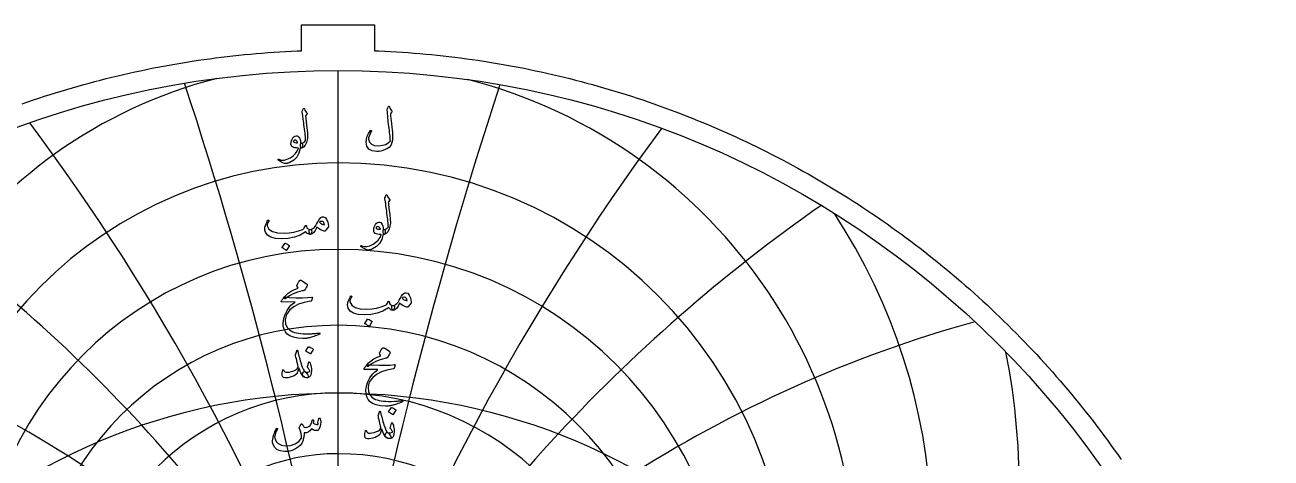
# Model space of a CAD drawing. Header units: millimetres. Extents: x -68 to 68, y -68 to 70.
# Drawn here: x -22.5 to 67, y 39.2 to 70.3 of the extents above; entities that cross this region are included whole.
import ezdxf

# ---------------------------------------------------------------- set-up
doc = ezdxf.new("R2010")
doc.units = ezdxf.units.MM
for name, color, linetype in [('CUT_OUTER', 1, 'Continuous'), ('ENGRAVE', 7, 'Continuous'), ('ENGRAVE_FINE', 8, 'Continuous'), ('TEXT', 5, 'Continuous')]:
    doc.layers.add(name, color=color, linetype=linetype)

msp = doc.modelspace()

# ---------------------------------------------------------------- linework, layer by layer
at = {"layer": 'CUT_OUTER'}
msp.add_lwpolyline([(-22.6725, 64.6126), (-22.2756, 64.7505), (-21.8779, 64.8859), (-21.4794, 65.0189), (-21.08, 65.1495), (-20.6799, 65.2776), (-20.2789, 65.4033), (-19.8772, 65.5265), (-19.4748, 65.6472), (-19.0716, 65.7655), (-18.6677, 65.8813), (-18.2632, 65.9946), (-17.8579, 66.1054), (-17.4519, 66.2137), (-17.0453, 66.3196), (-16.6381, 66.4229), (-16.2302, 66.5237), (-15.8217, 66.6221), (-15.4126, 66.7179), (-15.003, 66.8112), (-14.5927, 66.902), (-14.182, 66.9903), (-13.7706, 67.076), (-13.3588, 67.1593), (-12.9465, 67.24), (-12.5337, 67.3181), (-12.1204, 67.3938), (-11.7066, 67.4669), (-11.2924, 67.5374), (-10.8778, 67.6055), (-10.4628, 67.6709), (-10.0474, 67.7339), (-9.6316, 67.7942), (-9.2154, 67.8521), (-8.7989, 67.9073), (-8.3821, 67.96), (-7.9649, 68.0102), (-7.5475, 68.0578), (-7.1297, 68.1028), (-6.7117, 68.1453), (-6.2935, 68.1852), (-5.875, 68.2225), (-5.4563, 68.2573), (-5.0373, 68.2895), (-4.6182, 68.3191), (-4.1989, 68.3461), (-3.7795, 68.3706), (-3.3599, 68.3925), (-2.9402, 68.4118), (-2.625, 68.4244), (-2.625, 70.275), (2.625, 70.275), (2.625, 68.4244), (2.9402, 68.4118), (3.3599, 68.3925), (3.7795, 68.3706), (4.1989, 68.3461), (4.6182, 68.3191), (5.0373, 68.2895), (5.4563, 68.2573), (5.875, 68.2225), (6.2935, 68.1852), (6.7117, 68.1453), (7.1297, 68.1028), (7.5475, 68.0578), (7.9649, 68.0102), (8.3821, 67.96), (8.7989, 67.9073), (9.2154, 67.8521), (9.6316, 67.7942), (10.0474, 67.7339), (10.4628, 67.6709), (10.8778, 67.6055), (11.2924, 67.5374), (11.7066, 67.4669), (12.1204, 67.3938), (12.5337, 67.3181), (12.9465, 67.24), (13.3588, 67.1593), (13.7706, 67.076), (14.182, 66.9903), (14.5927, 66.902), (15.003, 66.8112), (15.4126, 66.7179), (15.8217, 66.6221), (16.2302, 66.5237), (16.6381, 66.4229), (17.0453, 66.3196), (17.4519, 66.2137), (17.8579, 66.1054), (18.2632, 65.9946), (18.6677, 65.8813), (19.0716, 65.7655), (19.4748, 65.6472), (19.8772, 65.5265), (20.2789, 65.4033), (20.6799, 65.2776), (21.08, 65.1495), (21.4794, 65.0189), (21.8779, 64.8859), (22.2756, 64.7505), (22.6725, 64.6126), (23.0685, 64.4722), (23.4637, 64.3295), (23.858, 64.1843), (24.2513, 64.0367), (24.6438, 63.8867), (25.0354, 63.7343), (25.4259, 63.5795), (25.8156, 63.4222), (26.2042, 63.2627), (26.5919, 63.1007), (26.9786, 62.9363), (27.3643, 62.7696), (27.7489, 62.6005), (28.1325, 62.4291), (28.515, 62.2553), (28.8965, 62.0791), (29.2768, 61.9007), (29.6561, 61.7199), (30.0342, 61.5367), (30.4113, 61.3513), (30.7871, 61.1635), (31.1618, 60.9735), (31.5354, 60.7811), (31.9077, 60.5865), (32.2789, 60.3896), (32.6488, 60.1904), (33.0175, 59.9889), (33.385, 59.7852), (33.7512, 59.5792), (34.1161, 59.371), (34.4798, 59.1605), (34.8421, 58.9479), (35.2032, 58.733), (35.5629, 58.5159), (35.9213, 58.2965), (36.2783, 58.075), (36.634, 57.8513), (36.9882, 57.6255), (37.3411, 57.3974), (37.6926, 57.1672), (38.0427, 56.9349), (38.3913, 56.7004), (38.7385, 56.4638), (39.0842, 56.225), (39.4285, 55.9841), (39.7712, 55.7411), (40.1125, 55.4961), (40.4523, 55.2489), (40.7905, 54.9996), (41.1272, 54.7483), (41.4624, 54.4949), (41.796, 54.2395), (42.128, 53.982), (42.4584, 53.7225), (42.7873, 53.461), (43.1145, 53.1974), (43.4401, 52.9319), (43.764, 52.6644), (44.0864, 52.3948), (44.407, 52.1233), (44.726, 51.8499), (45.0433, 51.5745), (45.3589, 51.2971), (45.6728, 51.0178), (45.985, 50.7366), (46.2954, 50.4535), (46.6042, 50.1685), (46.9111, 49.8816), (47.2163, 49.5928), (47.5197, 49.3022), (47.8213, 49.0097), (48.1211, 48.7153), (48.4191, 48.4191), (48.7153, 48.1211), (49.0097, 47.8213), (49.3022, 47.5197), (49.5928, 47.2163), (49.8816, 46.9111), (50.1685, 46.6042), (50.4535, 46.2954), (50.7366, 45.985), (51.0178, 45.6728), (51.2971, 45.3589), (51.5745, 45.0433), (51.8499, 44.726), (52.1233, 44.407), (52.3948, 44.0864), (52.6644, 43.764), (52.9319, 43.4401), (53.1974, 43.1145), (53.461, 42.7873), (53.7225, 42.4584), (53.982, 42.128), (54.2395, 41.796), (54.4949, 41.4624), (54.7483, 41.1272), (54.9996, 40.7905), (55.2489, 40.4523), (55.4961, 40.1125), (55.7411, 39.7712), (55.9841, 39.4285), (56.225, 39.0842)], dxfattribs=at)
at = {"layer": 'ENGRAVE'}
msp.add_lwpolyline([(0, -67), (0, 67)], dxfattribs=at)
msp.add_lwpolyline([(0, -67), (0, 67)], dxfattribs=at)
for radius in [67, 43.8575]:
    msp.add_circle((0, 0), radius, dxfattribs=at)
for centre, radius, start, end in [((0, 32.6181), 34.9165, 104.436571, 270), ((0, 30.2941), 37.2405, 270, 75.494493), ((0, 30.1823), 30.1823, 90, 270), ((0, 27.8775), 32.4871, 270, 90), ((0, 35.6769), 40.2865, 146.343028, 270), ((0, 33.3206), 42.6428, 270, 33.30323), ((0, 28.229), 25.9305, 90, 270), ((0, 25.9305), 28.229, 270, 90), ((0, 39.5644), 46.5108, 168.076059, 270), ((0, 26.6591), 22.0495, 90, 270), ((0, 24.3543), 24.3543, 270, 90), ((0, 37.1618), 48.9134, 270, 11.350415), ((0, 25.4019), 18.4556, 90, 270), ((0, 23.078), 20.7795, 270, 90), ((0, 44.5917), 53.9139, 184.845211, 270), ((0, 24.4058), 15.0836, 90, 270), ((0, 22.0495), 17.4399, 270, 90)]:
    msp.add_arc(centre, radius, start, end, dxfattribs=at)
at = {"layer": 'ENGRAVE_FINE'}
for centre, radius, start, end in [((-307.4449, -31.8643), 312.1878, 10, 18.285878), ((-307.4449, -31.8643), 312.1878, 10, 18.285878), ((334.6968, -39.4895), 339.86, 161.919865, 170), ((334.6968, -39.4895), 339.86, 161.919865, 170), ((-148.9431, -31.8643), 158.5019, 20, 36.869498), ((-148.9431, -31.8643), 158.5019, 20, 36.869498), ((162.1453, -39.4895), 172.5515, 143.623611, 160), ((162.1453, -39.4895), 172.5515, 143.623611, 160), ((-93.8959, -31.8643), 108.4217, 30, 56.069558), ((-93.8959, -31.8643), 108.4217, 30, 56.069558), ((102.2188, -39.4895), 118.0321, 124.896804, 150), ((102.2188, -39.4895), 118.0321, 124.896804, 150), ((-64.606, -31.8643), 84.3371, 40, 76.236453), ((-64.606, -31.8643), 84.3371, 40, 76.236453), ((70.3326, -39.4895), 91.8127, 105.542439, 140), ((70.3326, -39.4895), 91.8127, 105.542439, 140)]:
    msp.add_arc(centre, radius, start, end, dxfattribs=at)
at = {"layer": 'TEXT'}
for points in [[(3.6147, 64.4072), (3.6217, 64.4194), (3.6307, 64.4281), (3.6416, 64.4334), (3.6546, 64.4351), (3.6676, 64.4329), (3.6786, 64.4261), (3.6876, 64.4149), (3.6945, 64.3992), (3.7317, 64.3076), (3.7714, 64.2285), (3.8135, 64.1619), (3.8582, 64.1078), (3.8714, 64.0883), (3.8752, 64.0658), (3.8694, 64.0404), (3.8542, 64.012), (3.8445, 63.9982), (3.8353, 63.985), (3.8265, 63.9723), (3.8183, 63.9601), (3.8106, 63.9486), (3.8033, 63.9381), (3.7966, 63.9286), (3.7903, 63.9201), (3.7799, 63.9047), (3.7724, 63.8862), (3.7679, 63.8648), (3.7664, 63.8403), (3.7711, 63.7713), (3.7774, 63.6961), (3.7851, 63.6146), (3.7943, 63.5269), (3.8048, 63.433), (3.8163, 63.3328), (3.8288, 63.2264), (3.8422, 63.1138), (3.8573, 63.0014), (3.8707, 62.8957), (3.8823, 62.7968), (3.8921, 62.7046), (3.9005, 62.6189), (3.9076, 62.5394), (3.9135, 62.4662), (3.9181, 62.3992), (3.9233, 62.2009), (3.9071, 62.013), (3.8694, 61.8356), (3.8103, 61.6687), (3.7527, 61.5706), (3.6636, 61.4801), (3.5431, 61.397), (3.3911, 61.3214), (3.2265, 61.2588), (3.0718, 61.2146), (2.9271, 61.1889), (2.7924, 61.1817), (2.455, 61.2281), (2.2135, 61.3553), (2.0678, 61.5634), (2.0179, 61.8523), (2.0354, 62.0676), (2.0918, 62.2785), (2.1871, 62.4848), (2.3213, 62.6866), (2.3315, 62.6984), (2.3423, 62.7056), (2.3535, 62.7083), (2.3652, 62.7066), (2.3777, 62.7019), (2.3872, 62.6956), (2.3937, 62.6879), (2.3972, 62.6786), (2.3997, 62.6649), (2.3992, 62.6517), (2.3957, 62.639), (2.3892, 62.6268), (2.2976, 62.4484), (2.2345, 62.2964), (2.1998, 62.1709), (2.1936, 62.0719), (2.2602, 61.8586), (2.4041, 61.7096), (2.6254, 61.625), (2.9241, 61.6048), (3.1933, 61.634), (3.4221, 61.7016), (3.6105, 61.8077), (3.7584, 61.9521), (3.7553, 62.0219), (3.7499, 62.1033), (3.7423, 62.1965), (3.7325, 62.3014), (3.7201, 62.4183), (3.705, 62.5474), (3.6872, 62.6888), (3.6666, 62.8423), (3.6471, 63.0007), (3.6287, 63.1567), (3.6112, 63.3101), (3.5947, 63.4611), (3.5795, 63.6095), (3.5658, 63.7555), (3.5536, 63.8989), (3.5428, 64.0399), (3.5269, 64.1756), (3.5276, 64.1911), (3.5299, 64.2056), (3.5336, 64.219), (3.5389, 64.2315)], [(-2.5668, 64.0718), (-2.5399, 64.137), (-2.5189, 64.1886), (-2.5039, 64.2268), (-2.495, 64.2515), (-2.488, 64.2672), (-2.479, 64.2784), (-2.468, 64.2852), (-2.455, 64.2874), (-2.4403, 64.2849), (-2.4281, 64.2774), (-2.4184, 64.2649), (-2.4111, 64.2475), (-2.3779, 64.1619), (-2.3383, 64.0848), (-2.2921, 64.0162), (-2.2395, 63.9561), (-2.2248, 63.9369), (-2.2205, 63.9152), (-2.2268, 63.8909), (-2.2435, 63.8643), (-2.3313, 63.7405), (-2.3253, 63.6851), (-2.3193, 63.6307), (-2.3133, 63.5773), (-2.3073, 63.5249), (-2.3014, 63.4735), (-2.2954, 63.4231), (-2.2894, 63.3737), (-2.2834, 63.3253), (-2.2282, 62.8772), (-2.1946, 62.527), (-2.1823, 62.2745), (-2.1916, 62.1198), (-2.2669, 61.8391), (-2.3652, 61.6318), (-2.4865, 61.4978), (-2.6307, 61.4372), (-2.6347, 61.4372), (-2.6387, 61.4372), (-2.6427, 61.4372), (-2.6467, 61.4372), (-2.6704, 61.4596), (-2.6856, 61.511), (-2.6923, 61.5913), (-2.6906, 61.7006), (-2.6868, 61.741), (-2.6756, 61.7705), (-2.6569, 61.7889), (-2.6307, 61.7964), (-2.5294, 61.8166), (-2.4451, 61.8533), (-2.3777, 61.9065), (-2.3273, 61.9761), (-2.3307, 62.0596), (-2.3368, 62.1547), (-2.3456, 62.2612), (-2.3572, 62.3793), (-2.3713, 62.5082), (-2.3877, 62.6477), (-2.4063, 62.7977), (-2.4271, 62.9581), (-2.4463, 63.1158), (-2.464, 63.2575), (-2.4802, 63.3832), (-2.495, 63.493), (-2.5077, 63.5868), (-2.5179, 63.6647), (-2.5256, 63.7265), (-2.5309, 63.7724), (-2.5708, 64), (-2.5721, 64.0224), (-2.5718, 64.0419), (-2.5701, 64.0584), (-2.5668, 64.0718)], [(-2.7105, 61.3932), (-2.8041, 61.0647), (-2.961, 60.7895), (-3.1813, 60.5677), (-3.465, 60.3993), (-3.5047, 60.3822), (-3.5438, 60.3668), (-3.5825, 60.3532), (-3.6207, 60.3414), (-3.6581, 60.3315), (-3.6945, 60.3239), (-3.73, 60.3185), (-3.7644, 60.3154), (-3.8502, 60.3276), (-3.964, 60.3723), (-4.1057, 60.4494), (-4.2754, 60.5589), (-4.2936, 60.5746), (-4.3043, 60.5899), (-4.3075, 60.6046), (-4.3033, 60.6188), (-4.2938, 60.6298), (-4.2814, 60.6348), (-4.2659, 60.6338), (-4.2474, 60.6268), (-4.071, 60.5697), (-3.8732, 60.5699), (-3.6539, 60.6275), (-3.4131, 60.7426), (-3.2165, 60.876), (-3.0538, 61.033), (-2.9251, 61.2134), (-2.8303, 61.4172), (-2.831, 61.4244), (-2.8333, 61.4302), (-2.837, 61.4344), (-2.8423, 61.4372), (-2.9797, 61.4451), (-3.0967, 61.4611), (-3.1933, 61.4851), (-3.2694, 61.517), (-3.3283, 61.5664), (-3.3652, 61.6348), (-3.3802, 61.7221), (-3.3732, 61.8284), (-3.3709, 61.8425), (-3.3682, 61.8568), (-3.365, 61.8714), (-3.3612, 61.8862), (-3.357, 61.9016), (-3.3522, 61.9177), (-3.347, 61.9345), (-3.3412, 61.9521), (-3.2943, 62.0661), (-3.2375, 62.1607), (-3.1706, 62.2358), (-3.0937, 62.2914), (-3.0152, 62.3219), (-2.9431, 62.3214), (-2.8774, 62.2899), (-2.8183, 62.2276), (-2.7667, 62.1407), (-2.7275, 62.0399), (-2.7008, 61.9252), (-2.6866, 61.7964), (-2.6787, 61.7966), (-2.6711, 61.7969), (-2.6637, 61.7976), (-2.6566, 61.7984), (-2.6495, 61.7993), (-2.6422, 61.7999), (-2.6346, 61.8003), (-2.6267, 61.8004), (-2.5997, 61.7947), (-2.5788, 61.7775), (-2.5638, 61.7488), (-2.5548, 61.7086), (-2.5511, 61.6644), (-2.5518, 61.6198), (-2.5571, 61.5746), (-2.5668, 61.529), (-2.5795, 61.4888), (-2.5938, 61.4601), (-2.6095, 61.4429), (-2.6267, 61.4372), (-2.7025, 61.4372), (-2.703, 61.4299), (-2.7045, 61.4202), (-2.707, 61.408), (-2.7105, 61.3932)], [(-2.9021, 61.8403), (-2.9441, 61.9134), (-2.99, 61.9651), (-3.0399, 61.9953), (-3.0937, 62.004), (-3.1259, 61.9955), (-3.1546, 61.9821), (-3.1798, 61.9636), (-3.2015, 61.9401), (-3.2085, 61.9277), (-3.2095, 61.9142), (-3.2045, 61.8997), (-3.1935, 61.8843), (-3.1524, 61.8481), (-3.0928, 61.8234), (-3.0147, 61.8102), (-2.9181, 61.8084), (-2.9081, 61.8104), (-2.9021, 61.8164), (-2.9001, 61.8264), (-2.9021, 61.8403)], [(3.3732, 57.8667), (3.4001, 57.9318), (3.4211, 57.9834), (3.4361, 58.0216), (3.445, 58.0463), (3.452, 58.062), (3.461, 58.0733), (3.472, 58.08), (3.485, 58.0822), (3.4997, 58.0797), (3.5119, 58.0723), (3.5216, 58.0598), (3.5289, 58.0423), (3.5621, 57.9567), (3.6017, 57.8796), (3.6479, 57.811), (3.7005, 57.7509), (3.7152, 57.7317), (3.7195, 57.71), (3.7132, 57.6858), (3.6965, 57.6591), (3.6087, 57.5353), (3.6147, 57.4799), (3.6207, 57.4256), (3.6267, 57.3722), (3.6327, 57.3198), (3.6386, 57.2684), (3.6446, 57.218), (3.6506, 57.1686), (3.6566, 57.1202), (3.7118, 56.6721), (3.7454, 56.3218), (3.7577, 56.0693), (3.7484, 55.9146), (3.6731, 55.6339), (3.5748, 55.4266), (3.4535, 55.2926), (3.3093, 55.232), (3.3053, 55.232), (3.3013, 55.232), (3.2973, 55.232), (3.2933, 55.232), (3.2696, 55.2544), (3.2544, 55.3058), (3.2477, 55.3862), (3.2494, 55.4955), (3.2532, 55.5359), (3.2644, 55.5653), (3.2831, 55.5838), (3.3093, 55.5913), (3.4106, 55.6115), (3.4949, 55.6481), (3.5623, 55.7013), (3.6127, 55.7709), (3.6093, 55.8545), (3.6032, 55.9495), (3.5944, 56.0561), (3.5828, 56.1741), (3.5687, 56.3031), (3.5523, 56.4425), (3.5337, 56.5925), (3.5129, 56.7529), (3.4937, 56.9106), (3.476, 57.0523), (3.4598, 57.1781), (3.445, 57.2878), (3.4323, 57.3816), (3.4221, 57.4595), (3.4144, 57.5214), (3.4091, 57.5673), (3.3692, 57.7948), (3.3679, 57.8173), (3.3682, 57.8367), (3.3699, 57.8532), (3.3732, 57.8667)], [(-1.0539, 56.5014), (-0.9289, 56.457), (-0.8253, 56.3318), (-0.7432, 56.1257), (-0.6826, 55.8388), (-0.6804, 55.8181), (-0.6816, 55.7998), (-0.6864, 55.7841), (-0.6946, 55.7709), (-0.9142, 55.4955), (-0.9294, 55.4787), (-0.9471, 55.4685), (-0.9673, 55.4648), (-0.99, 55.4675), (-1.1392, 55.5184), (-1.2794, 55.5833), (-1.4107, 55.6621), (-1.5329, 55.7549), (-1.6315, 55.5261), (-1.7395, 55.3627), (-1.857, 55.2647), (-1.984, 55.232), (-1.9982, 55.2372), (-2.0129, 55.2529), (-2.0282, 55.2791), (-2.0439, 55.3158), (-2.0681, 55.4066), (-2.0768, 55.4795), (-2.0701, 55.5344), (-2.0479, 55.5713), (-2.0349, 55.58), (-2.0199, 55.5863), (-2.003, 55.59), (-1.984, 55.5913), (-1.8932, 55.6067), (-1.8044, 55.6491), (-1.7175, 55.7185), (-1.6327, 55.8148), (-1.5955, 55.8707), (-1.5399, 55.9625), (-1.4658, 56.0903), (-1.3732, 56.2539), (-1.3009, 56.3622), (-1.2235, 56.4396), (-1.1412, 56.486), (-1.0539, 56.5014)], [(-5.0298, 56.2459), (-5.0156, 56.2614), (-5.0009, 56.2679), (-4.9857, 56.2654), (-4.97, 56.2539), (-4.958, 56.239), (-4.954, 56.222), (-4.958, 56.203), (-4.97, 56.1821), (-5.0308, 56.0878), (-5.0698, 56.0004), (-5.0867, 55.9201), (-5.0817, 55.8467), (-4.9567, 55.6057), (-4.7135, 55.4376), (-4.352, 55.3423), (-3.8722, 55.3198), (-3.5161, 55.346), (-3.1746, 55.4006), (-2.8475, 55.4837), (-2.5349, 55.5953), (-2.4797, 55.6279), (-2.4341, 55.6781), (-2.3979, 55.7457), (-2.3712, 55.8308), (-2.3622, 55.855), (-2.3473, 55.8717), (-2.3263, 55.8809), (-2.2994, 55.8827), (-2.2801, 55.8744), (-2.2664, 55.8577), (-2.2582, 55.8325), (-2.2554, 55.7988), (-2.2367, 55.7155), (-2.1846, 55.6531), (-2.099, 55.6117), (-1.98, 55.5913), (-1.9371, 55.5818), (-1.9081, 55.5573), (-1.8932, 55.5179), (-1.8922, 55.4635), (-1.9066, 55.3622), (-1.9261, 55.2899), (-1.9506, 55.2465), (-1.98, 55.232), (-2.0676, 55.2435), (-2.1507, 55.2779), (-2.2292, 55.3353), (-2.3033, 55.4156), (-2.3096, 55.4189), (-2.3203, 55.4166), (-2.3355, 55.4089), (-2.3552, 55.3957), (-2.7275, 55.1861), (-3.1337, 55.0364), (-3.5738, 54.9466), (-4.0478, 54.9166), (-4.4859, 54.9466), (-4.8262, 55.0364), (-5.0688, 55.1861), (-5.2135, 55.3957), (-5.2464, 55.5127), (-5.2574, 55.6322), (-5.2464, 55.7542), (-5.2135, 55.8787), (-5.1691, 55.9944), (-5.1236, 56.0942), (-5.0772, 56.1781), (-5.0298, 56.2459)], [(-1.3413, 56.1102), (-1.2664, 56.0478), (-1.1816, 55.9964), (-1.0868, 55.956), (-0.982, 55.9266), (-0.9878, 56.0052), (-1.009, 56.0693), (-1.0456, 56.1189), (-1.0978, 56.1541), (-1.1579, 56.1723), (-1.2185, 56.1711), (-1.2797, 56.1504), (-1.3413, 56.1102)], [(3.2295, 55.1881), (3.1359, 54.8595), (2.979, 54.5843), (2.7587, 54.3625), (2.475, 54.1941), (2.4353, 54.177), (2.3962, 54.1617), (2.3575, 54.1481), (2.3193, 54.1362), (2.2819, 54.1263), (2.2455, 54.1187), (2.21, 54.1134), (2.1756, 54.1103), (2.0898, 54.1225), (1.976, 54.1671), (1.8343, 54.2442), (1.6646, 54.3538), (1.6464, 54.3695), (1.6357, 54.3847), (1.6325, 54.3994), (1.6367, 54.4136), (1.6462, 54.4246), (1.6586, 54.4296), (1.6741, 54.4286), (1.6926, 54.4216), (1.869, 54.3645), (2.0668, 54.3647), (2.2861, 54.4224), (2.5269, 54.5374), (2.7235, 54.6709), (2.8862, 54.8278), (3.0149, 55.0082), (3.1097, 55.212), (3.109, 55.2193), (3.1067, 55.225), (3.103, 55.2292), (3.0977, 55.232), (2.9603, 55.24), (2.8433, 55.2559), (2.7467, 55.2799), (2.6706, 55.3118), (2.6117, 55.3612), (2.5748, 55.4296), (2.5598, 55.5169), (2.5668, 55.6232), (2.5691, 55.6373), (2.5718, 55.6516), (2.575, 55.6662), (2.5788, 55.6811), (2.583, 55.6964), (2.5878, 55.7125), (2.593, 55.7294), (2.5987, 55.7469), (2.6457, 55.861), (2.7025, 55.9555), (2.7694, 56.0306), (2.8462, 56.0863), (2.9248, 56.1167), (2.9969, 56.1162), (3.0626, 56.0848), (3.1217, 56.0224), (3.1733, 55.9356), (3.2125, 55.8348), (3.2392, 55.72), (3.2534, 55.5913), (3.2613, 55.5914), (3.2689, 55.5918), (3.2763, 55.5924), (3.2834, 55.5933), (3.2905, 55.5941), (3.2978, 55.5948), (3.3054, 55.5951), (3.3133, 55.5953), (3.3403, 55.5895), (3.3612, 55.5723), (3.3762, 55.5436), (3.3852, 55.5034), (3.3889, 55.4593), (3.3882, 55.4146), (3.3829, 55.3695), (3.3732, 55.3238), (3.3605, 55.2836), (3.3462, 55.2549), (3.3305, 55.2377), (3.3133, 55.232), (3.2375, 55.232), (3.237, 55.2248), (3.2355, 55.215), (3.233, 55.2028), (3.2295, 55.1881)], [(3.0379, 55.6352), (2.9959, 55.7083), (2.95, 55.7599), (2.9001, 55.7901), (2.8462, 55.7988), (2.8141, 55.7904), (2.7854, 55.7769), (2.7602, 55.7584), (2.7385, 55.735), (2.7315, 55.7225), (2.7305, 55.709), (2.7355, 55.6946), (2.7465, 55.6791), (2.7876, 55.6429), (2.8472, 55.6182), (2.9253, 55.605), (3.0219, 55.6032), (3.0319, 55.6052), (3.0379, 55.6112), (3.0399, 55.6212), (3.0379, 55.6352)], [(-3.8203, 54.5893), (-3.8153, 54.5943), (-3.8083, 54.5973), (-3.7993, 54.5983), (-3.7883, 54.5973), (-3.7108, 54.5658), (-3.6377, 54.5274), (-3.569, 54.482), (-3.5049, 54.4296), (-3.4987, 54.4216), (-3.4959, 54.4136), (-3.4967, 54.4057), (-3.5009, 54.3977), (-3.6885, 54.0943), (-3.6955, 54.0871), (-3.7045, 54.0853), (-3.7155, 54.089), (-3.7285, 54.0983), (-3.7397, 54.1063), (-3.7574, 54.1182), (-3.7816, 54.1342), (-3.8123, 54.1542), (-3.85, 54.1781), (-3.8951, 54.2061), (-3.9478, 54.238), (-4.0079, 54.2739), (-4.0159, 54.2799), (-4.0199, 54.2859), (-4.0199, 54.2919), (-4.0159, 54.2979)], [(-2.5708, 51.1744), (-2.9196, 51.0833), (-3.2275, 50.9658), (-3.4944, 50.8218), (-3.7205, 50.6514), (-3.7552, 50.6252), (-3.7873, 50.6105), (-3.817, 50.6073), (-3.8442, 50.6155), (-3.8759, 50.6532), (-3.8712, 50.7063), (-3.83, 50.7749), (-3.7524, 50.859), (-3.569, 51.0112), (-3.3582, 51.1484), (-3.1199, 51.2707), (-2.8542, 51.378), (-2.9301, 51.4897), (-2.9443, 51.5177), (-2.951, 51.5456), (-2.9503, 51.5736), (-2.9421, 51.6015), (-2.8884, 51.708), (-2.8393, 51.7961), (-2.7946, 51.8657), (-2.7544, 51.9169), (-2.7287, 51.9411), (-2.7035, 51.9538), (-2.6788, 51.955), (-2.6546, 51.9448), (-2.5142, 51.8655), (-2.3962, 51.7911), (-2.3006, 51.7218), (-2.2275, 51.6574), (-2.2133, 51.6367), (-2.2065, 51.6105), (-2.2073, 51.5788), (-2.2155, 51.5416), (-2.2412, 51.4835), (-2.2824, 51.4129), (-2.339, 51.3298), (-2.4111, 51.2342), (-2.4301, 51.22), (-2.463, 51.2053), (-2.5099, 51.1901), (-2.5708, 51.1744)], [(4.8861, 51.0506), (5.0111, 51.0062), (5.1147, 50.881), (5.1968, 50.6749), (5.2574, 50.388), (5.2596, 50.3672), (5.2584, 50.349), (5.2536, 50.3333), (5.2454, 50.3201), (5.0258, 50.0446), (5.0106, 50.0279), (4.9929, 50.0177), (4.9727, 50.014), (4.95, 50.0167), (4.8008, 50.0676), (4.6606, 50.1325), (4.5293, 50.2113), (4.4071, 50.3041), (4.3085, 50.0753), (4.2005, 49.9119), (4.083, 49.8139), (3.956, 49.7812), (3.9418, 49.7864), (3.9271, 49.8021), (3.9118, 49.8283), (3.8961, 49.865), (3.8719, 49.9558), (3.8632, 50.0287), (3.8699, 50.0836), (3.8921, 50.1205), (3.9051, 50.1292), (3.9201, 50.1355), (3.937, 50.1392), (3.956, 50.1405), (4.0468, 50.1559), (4.1356, 50.1983), (4.2225, 50.2677), (4.3073, 50.364), (4.3445, 50.4199), (4.4001, 50.5117), (4.4742, 50.6394), (4.5668, 50.8031), (4.6391, 50.9114), (4.7165, 50.9887), (4.7988, 51.0351), (4.8861, 51.0506)], [(-3.5129, 50.7113), (-3.0007, 50.6933), (-2.5578, 50.6913), (-2.1843, 50.7053), (-1.8802, 50.7353), (-1.8708, 50.7364), (-1.8627, 50.7357), (-1.8559, 50.7334), (-1.8503, 50.7293), (-1.8461, 50.7236), (-1.8438, 50.7168), (-1.8432, 50.7087), (-1.8443, 50.6993), (-1.8521, 50.6629), (-1.8597, 50.6295), (-1.8671, 50.599), (-1.8742, 50.5716), (-1.8811, 50.5471), (-1.8877, 50.5257), (-1.894, 50.5072), (-1.9002, 50.4917), (-1.9131, 50.467), (-1.9281, 50.4488), (-1.9451, 50.4371), (-1.964, 50.4319), (-2.4251, 50.3483), (-2.8263, 50.2173), (-3.1676, 50.0389), (-3.449, 49.8131), (-3.5912, 49.6507), (-3.6945, 49.4788), (-3.7589, 49.2974), (-3.7844, 49.1065), (-3.7599, 48.8069), (-3.6626, 48.5626), (-3.4924, 48.3738), (-3.2494, 48.2403), (-3.1234, 48.1999), (-2.985, 48.1664), (-2.834, 48.14), (-2.6706, 48.1205), (-2.495, 48.1078), (-2.3073, 48.1016), (-2.1077, 48.1018), (-1.8962, 48.1086), (-1.8209, 48.1128), (-1.747, 48.1175), (-1.6742, 48.1228), (-1.6028, 48.1285), (-1.533, 48.1348), (-1.4655, 48.1415), (-1.4003, 48.1487), (-1.3373, 48.1565), (-1.3181, 48.1575), (-1.3044, 48.1525), (-1.2961, 48.1415), (-1.2934, 48.1245), (-1.2949, 48.1048), (-1.2994, 48.0896), (-1.3069, 48.0789), (-1.3173, 48.0726), (-1.4301, 48.025), (-1.5369, 47.9818), (-1.6377, 47.9431), (-1.7325, 47.909), (-1.8211, 47.879), (-1.9032, 47.8531), (-1.9788, 47.8311), (-2.0479, 47.8132), (-2.1129, 47.7999), (-2.1761, 47.7882), (-2.2376, 47.778), (-2.2974, 47.7692), (-2.3556, 47.7625), (-2.4126, 47.7583), (-2.4684, 47.7565), (-2.5229, 47.7573), (-2.8952, 47.7862), (-3.2055, 47.8491), (-3.454, 47.9459), (-3.6406, 48.0766), (-3.7776, 48.24), (-3.8732, 48.4309), (-3.9273, 48.6492), (-3.94, 48.895), (-3.9009, 49.1999), (-3.8073, 49.4958), (-3.6594, 49.7827), (-3.457, 50.0606), (-3.3779, 50.1447), (-3.2884, 50.2253), (-3.1883, 50.3024), (-3.0778, 50.376), (-4.0438, 50.384), (-4.067, 50.3939), (-4.0768, 50.4119), (-4.073, 50.4379), (-4.0558, 50.4718), (-4.0234, 50.5212), (-3.9939, 50.5656), (-3.9675, 50.605), (-3.944, 50.6394), (-3.9236, 50.6686), (-3.9061, 50.6923), (-3.8916, 50.7106), (-3.8802, 50.7233), (-3.8542, 50.7255), (-3.7844, 50.7243), (-3.6706, 50.7195), (-3.5129, 50.7113)], [(0.9102, 50.7951), (0.9244, 50.8106), (0.9391, 50.8171), (0.9543, 50.8146), (0.97, 50.8031), (0.982, 50.7881), (0.986, 50.7712), (0.982, 50.7522), (0.97, 50.7313), (0.9092, 50.6369), (0.8702, 50.5496), (0.8533, 50.4693), (0.8583, 50.3959), (0.9833, 50.1549), (1.2265, 49.9868), (1.588, 49.8915), (2.0678, 49.869), (2.4239, 49.8952), (2.7654, 49.9498), (3.0925, 50.0329), (3.4051, 50.1444), (3.4603, 50.1771), (3.5059, 50.2273), (3.5421, 50.2949), (3.5688, 50.38), (3.5778, 50.4042), (3.5927, 50.4209), (3.6137, 50.4301), (3.6406, 50.4319), (3.6599, 50.4236), (3.6736, 50.4069), (3.6818, 50.3817), (3.6846, 50.348), (3.7033, 50.2647), (3.7554, 50.2023), (3.841, 50.1609), (3.96, 50.1405), (4.0029, 50.131), (4.0319, 50.1065), (4.0468, 50.0671), (4.0478, 50.0127), (4.0334, 49.9114), (4.0139, 49.8391), (3.9894, 49.7956), (3.96, 49.7812), (3.8724, 49.7927), (3.7893, 49.8271), (3.7108, 49.8845), (3.6367, 49.9648), (3.6304, 49.9681), (3.6197, 49.9658), (3.6045, 49.9581), (3.5848, 49.9448), (3.2125, 49.7353), (2.8063, 49.5856), (2.3662, 49.4958), (1.8922, 49.4658), (1.4541, 49.4958), (1.1138, 49.5856), (0.8712, 49.7353), (0.7265, 49.9448), (0.6936, 50.0619), (0.6826, 50.1814), (0.6936, 50.3034), (0.7265, 50.4279), (0.7709, 50.5436), (0.8164, 50.6434), (0.8628, 50.7273), (0.9102, 50.7951)], [(4.5987, 50.6594), (4.6736, 50.597), (4.7584, 50.5456), (4.8532, 50.5052), (4.958, 50.4758), (4.9522, 50.5544), (4.931, 50.6185), (4.8944, 50.6681), (4.8422, 50.7033), (4.7821, 50.7215), (4.7215, 50.7203), (4.6603, 50.6996), (4.5987, 50.6594)], [(2.1197, 49.1385), (2.1247, 49.1435), (2.1317, 49.1465), (2.1407, 49.1475), (2.1517, 49.1465), (2.2292, 49.115), (2.3023, 49.0766), (2.371, 49.0312), (2.4351, 48.9788), (2.4413, 48.9708), (2.4441, 48.9628), (2.4433, 48.9548), (2.4391, 48.9469), (2.2515, 48.6435), (2.2445, 48.6362), (2.2355, 48.6345), (2.2245, 48.6382), (2.2115, 48.6475), (2.2003, 48.6555), (2.1826, 48.6674), (2.1584, 48.6834), (2.1277, 48.7034), (2.09, 48.7273), (2.0449, 48.7553), (1.9922, 48.7872), (1.9321, 48.8231), (1.9241, 48.8291), (1.9201, 48.8351), (1.9201, 48.8411), (1.9241, 48.8471)], [(-2.8802, 46.8222), (-2.8572, 46.7175), (-2.8323, 46.6111), (-2.8053, 46.5029), (-2.7764, 46.393), (-2.7455, 46.2809), (-2.7125, 46.166), (-2.6776, 46.0484), (-2.6407, 45.928), (-2.5661, 45.7114), (-2.498, 45.5487), (-2.4363, 45.44), (-2.3812, 45.3851), (-2.333, 45.3524), (-2.2844, 45.3062), (-2.2352, 45.2466), (-2.1856, 45.1735), (-2.1387, 45.0829), (-2.1257, 45.0148), (-2.1467, 44.9692), (-2.2016, 44.946), (-2.3789, 44.9639), (-2.5359, 45.0817), (-2.6724, 45.2992), (-2.7884, 45.6166), (-2.7909, 45.6218), (-2.7944, 45.6256), (-2.7988, 45.6278), (-2.8043, 45.6286), (-2.8083, 45.6278), (-2.8123, 45.6256), (-2.8163, 45.6218), (-2.8203, 45.6166), (-2.8315, 45.5652), (-2.8453, 45.5108), (-2.8615, 45.4534), (-2.8802, 45.3931), (-2.9006, 45.3359), (-2.9221, 45.2883), (-2.9446, 45.2501), (-2.968, 45.2214), (-3.0523, 45.1478), (-3.1576, 45.0827), (-3.2839, 45.026), (-3.4311, 44.9779), (-3.5808, 44.9422), (-3.7105, 44.927), (-3.8203, 44.9322), (-3.9101, 44.9579), (-3.9869, 45.0223), (-4.0219, 45.1356), (-4.0149, 45.2977), (-3.966, 45.5088), (-3.9612, 45.5158), (-3.955, 45.5208), (-3.9473, 45.5238), (-3.938, 45.5248), (-3.9271, 45.5235), (-3.9181, 45.5198), (-3.9111, 45.5136), (-3.9061, 45.5048), (-3.8871, 45.4607), (-3.8662, 45.424), (-3.8432, 45.3948), (-3.8183, 45.3731), (-3.7404, 45.3442), (-3.6347, 45.3372), (-3.5009, 45.3521), (-3.3393, 45.3891), (-3.1669, 45.4445), (-3.0329, 45.5068), (-2.9373, 45.5762), (-2.8802, 45.6525), (-2.8707, 45.7299), (-2.8862, 45.8621), (-2.9266, 46.0492), (-2.992, 46.2912), (-3.0234, 46.4187), (-3.0419, 46.5218), (-3.0473, 46.6004), (-3.0399, 46.6545), (-2.964, 46.8701), (-2.9558, 46.8928), (-2.947, 46.909), (-2.9378, 46.9187), (-2.9281, 46.922), (-2.9161, 46.9157), (-2.9041, 46.897), (-2.8922, 46.8658), (-2.8802, 46.8222)], [(-2.1097, 47.1655), (-2.1047, 47.1705), (-2.0978, 47.1735), (-2.0888, 47.1745), (-2.0778, 47.1735), (-2.0002, 47.142), (-1.9271, 47.1036), (-1.8585, 47.0582), (-1.7944, 47.0058), (-1.7881, 46.9978), (-1.7854, 46.9898), (-1.7861, 46.9818), (-1.7904, 46.9739), (-1.978, 46.6705), (-1.985, 46.6632), (-1.994, 46.6615), (-2.0049, 46.6652), (-2.0179, 46.6745), (-2.0292, 46.6825), (-2.0469, 46.6944), (-2.0711, 46.7104), (-2.1018, 46.7304), (-2.1394, 46.7543), (-2.1846, 46.7822), (-2.2372, 46.8142), (-2.2974, 46.8501), (-2.3053, 46.8561), (-2.3093, 46.8621), (-2.3093, 46.8681), (-2.3053, 46.8741)], [(3.3692, 46.3232), (3.0204, 46.2321), (2.7125, 46.1146), (2.4456, 45.9706), (2.2195, 45.8002), (2.1848, 45.774), (2.1527, 45.7593), (2.123, 45.7561), (2.0958, 45.7643), (2.0641, 45.802), (2.0688, 45.8551), (2.11, 45.9237), (2.1876, 46.0078), (2.371, 46.16), (2.5818, 46.2972), (2.8201, 46.4195), (3.0858, 46.5268), (3.0099, 46.6385), (2.9957, 46.6665), (2.989, 46.6944), (2.9897, 46.7224), (2.9979, 46.7503), (3.0516, 46.8568), (3.1007, 46.9449), (3.1454, 47.0145), (3.1856, 47.0657), (3.2113, 47.0899), (3.2365, 47.1026), (3.2612, 47.1038), (3.2854, 47.0936), (3.4258, 47.0143), (3.5438, 46.9399), (3.6394, 46.8706), (3.7125, 46.8062), (3.7267, 46.7855), (3.7335, 46.7593), (3.7327, 46.7276), (3.7245, 46.6904), (3.6988, 46.6323), (3.6576, 46.5617), (3.601, 46.4786), (3.5289, 46.3831), (3.5099, 46.3688), (3.477, 46.3541), (3.4301, 46.3389), (3.3692, 46.3232)], [(-2.0738, 45.5328), (-2.0973, 45.5719), (-2.1197, 45.6056), (-2.1412, 45.6338), (-2.1616, 45.6565), (-2.1764, 45.676), (-2.1846, 45.6984), (-2.1863, 45.7239), (-2.1816, 45.7523), (-2.0978, 46.0557), (-2.086, 46.0822), (-2.0708, 46.0896), (-2.0521, 46.0782), (-2.0299, 46.0477), (-1.9965, 45.9831), (-1.968, 45.905), (-1.9446, 45.8135), (-1.9261, 45.7084), (-1.9154, 45.6076), (-1.9111, 45.5088), (-1.9134, 45.412), (-1.9221, 45.3172), (-1.9363, 45.2346), (-1.9551, 45.1625), (-1.9783, 45.1009), (-2.0059, 45.0497), (-2.0401, 45.0118), (-2.0868, 44.9819), (-2.1459, 44.9599), (-2.2175, 44.946), (-2.2909, 44.9432), (-2.3592, 44.9549), (-2.4226, 44.9811), (-2.481, 45.0218), (-2.5261, 45.0735), (-2.5498, 45.1326), (-2.5521, 45.1992), (-2.5329, 45.2733), (-2.5022, 45.3339), (-2.466, 45.3721), (-2.4244, 45.3878), (-2.3772, 45.3811), (-2.2684, 45.3549), (-2.1736, 45.3521), (-2.0928, 45.3728), (-2.0259, 45.417), (-2.0244, 45.4287), (-2.0319, 45.4519), (-2.0484, 45.4866), (-2.0738, 45.5328)], [(2.4271, 45.8601), (2.9393, 45.8421), (3.3822, 45.8402), (3.7557, 45.8541), (4.0598, 45.8841), (4.0692, 45.8852), (4.0773, 45.8846), (4.0841, 45.8822), (4.0897, 45.8781), (4.0939, 45.8725), (4.0962, 45.8656), (4.0968, 45.8575), (4.0957, 45.8481), (4.0879, 45.8117), (4.0803, 45.7783), (4.0729, 45.7478), (4.0658, 45.7204), (4.0589, 45.6959), (4.0523, 45.6745), (4.046, 45.656), (4.0398, 45.6406), (4.0269, 45.6159), (4.0119, 45.5976), (3.9949, 45.5859), (3.976, 45.5807), (3.5149, 45.4971), (3.1137, 45.3661), (2.7724, 45.1877), (2.491, 44.9619), (2.3488, 44.7995), (2.2455, 44.6276), (2.1811, 44.4462), (2.1556, 44.2554), (2.1801, 43.9557), (2.2774, 43.7115), (2.4476, 43.5226), (2.6906, 43.3891), (2.8166, 43.3487), (2.955, 43.3153), (3.106, 43.2888), (3.2694, 43.2693), (3.445, 43.2566), (3.6327, 43.2504), (3.8323, 43.2506), (4.0438, 43.2574), (4.1191, 43.2616), (4.193, 43.2664), (4.2658, 43.2716), (4.3372, 43.2773), (4.407, 43.2836), (4.4745, 43.2903), (4.5397, 43.2975), (4.6027, 43.3053), (4.6219, 43.3063), (4.6356, 43.3013), (4.6439, 43.2903), (4.6466, 43.2733), (4.6451, 43.2536), (4.6406, 43.2384), (4.6331, 43.2277), (4.6227, 43.2214), (4.5099, 43.1738), (4.4031, 43.1306), (4.3023, 43.092), (4.2075, 43.0578), (4.1189, 43.0278), (4.0368, 43.0019), (3.9612, 42.9799), (3.8921, 42.962), (3.8271, 42.9487), (3.7639, 42.937), (3.7024, 42.9268), (3.6426, 42.9181), (3.5844, 42.9113), (3.5274, 42.9071), (3.4716, 42.9053), (3.4171, 42.9061), (3.0448, 42.935), (2.7345, 42.9979), (2.486, 43.0947), (2.2994, 43.2254), (2.1624, 43.3889), (2.0668, 43.5797), (2.0127, 43.798), (2, 44.0438), (2.0391, 44.3487), (2.1327, 44.6446), (2.2806, 44.9315), (2.483, 45.2094), (2.5621, 45.2935), (2.6516, 45.3741), (2.7517, 45.4512), (2.8622, 45.5248), (1.8962, 45.5328), (1.873, 45.5428), (1.8632, 45.5607), (1.867, 45.5867), (1.8842, 45.6206), (1.9166, 45.67), (1.9461, 45.7144), (1.9725, 45.7538), (1.996, 45.7883), (2.0164, 45.8174), (2.0339, 45.8411), (2.0484, 45.8594), (2.0598, 45.8721), (2.0858, 45.8743), (2.1556, 45.8731), (2.2694, 45.8683), (2.4271, 45.8601)], [(3.0598, 42.4541), (3.0828, 42.3495), (3.1077, 42.2431), (3.1347, 42.1349), (3.1636, 42.025), (3.1945, 41.9129), (3.2275, 41.798), (3.2624, 41.6803), (3.2993, 41.5599), (3.3739, 41.3434), (3.442, 41.1807), (3.5037, 41.0719), (3.5588, 41.017), (3.607, 40.9844), (3.6556, 40.9382), (3.7048, 40.8786), (3.7544, 40.8055), (3.8013, 40.7149), (3.8143, 40.6468), (3.7933, 40.6011), (3.7384, 40.5779), (3.5611, 40.5959), (3.4041, 40.7137), (3.2676, 40.9312), (3.1516, 41.2486), (3.1491, 41.2538), (3.1456, 41.2576), (3.1412, 41.2598), (3.1357, 41.2606), (3.1317, 41.2598), (3.1277, 41.2576), (3.1237, 41.2538), (3.1197, 41.2486), (3.1085, 41.1972), (3.0947, 41.1428), (3.0785, 41.0854), (3.0598, 41.025), (3.0394, 40.9679), (3.0179, 40.9202), (2.9954, 40.8821), (2.972, 40.8534), (2.8877, 40.7798), (2.7824, 40.7147), (2.6561, 40.658), (2.5089, 40.6099), (2.3592, 40.5742), (2.2295, 40.559), (2.1197, 40.5642), (2.0299, 40.5899), (1.9531, 40.6543), (1.9181, 40.7675), (1.9251, 40.9297), (1.974, 41.1408), (1.9788, 41.1478), (1.985, 41.1528), (1.9927, 41.1558), (2.002, 41.1568), (2.0129, 41.1555), (2.0219, 41.1518), (2.0289, 41.1455), (2.0339, 41.1368), (2.0529, 41.0926), (2.0738, 41.056), (2.0968, 41.0268), (2.1217, 41.0051), (2.1996, 40.9761), (2.3053, 40.9691), (2.4391, 40.9841), (2.6007, 41.021), (2.7731, 41.0764), (2.9071, 41.1388), (3.0027, 41.2082), (3.0598, 41.2845), (3.0693, 41.3618), (3.0538, 41.4941), (3.0134, 41.6812), (2.948, 41.9232), (2.9166, 42.0507), (2.8981, 42.1537), (2.8927, 42.2323), (2.9001, 42.2865), (2.976, 42.502), (2.9842, 42.5247), (2.993, 42.541), (3.0022, 42.5507), (3.0119, 42.5539), (3.0239, 42.5477), (3.0359, 42.529), (3.0478, 42.4978), (3.0598, 42.4541)], [(3.8303, 42.7974), (3.8353, 42.8024), (3.8422, 42.8054), (3.8512, 42.8064), (3.8622, 42.8054), (3.9398, 42.774), (4.0129, 42.7356), (4.0815, 42.6902), (4.1456, 42.6378), (4.1519, 42.6298), (4.1546, 42.6218), (4.1539, 42.6138), (4.1496, 42.6058), (3.962, 42.3024), (3.955, 42.2952), (3.946, 42.2935), (3.9351, 42.2972), (3.9221, 42.3064), (3.9108, 42.3144), (3.8931, 42.3264), (3.8689, 42.3424), (3.8382, 42.3623), (3.8006, 42.3863), (3.7554, 42.4142), (3.7028, 42.4462), (3.6426, 42.4821), (3.6347, 42.4881), (3.6307, 42.4941), (3.6307, 42.5), (3.6347, 42.506)], [(-1.3852, 42.011), (-1.3782, 42.0285), (-1.3692, 42.041), (-1.3583, 42.0485), (-1.3453, 42.051), (-1.3286, 42.049), (-1.3143, 42.043), (-1.3026, 42.033), (-1.2934, 42.019), (-1.2707, 41.9691), (-1.2545, 41.9072), (-1.2447, 41.8334), (-1.2415, 41.7476), (-1.2502, 41.6073), (-1.2764, 41.4741), (-1.3201, 41.3479), (-1.3812, 41.2286), (-1.4022, 41.1999), (-1.4251, 41.1777), (-1.4501, 41.162), (-1.477, 41.1528), (-1.5746, 41.1465), (-1.6796, 41.1637), (-1.7921, 41.2044), (-1.9121, 41.2685), (-2.0132, 41.1301), (-2.1327, 41.038), (-2.2707, 40.9923), (-2.4271, 40.9931), (-2.4322, 40.9089), (-2.4396, 40.8279), (-2.4492, 40.7502), (-2.461, 40.6757), (-2.4751, 40.604), (-2.4915, 40.5345), (-2.5101, 40.4673), (-2.5309, 40.4023), (-2.5793, 40.285), (-2.6447, 40.1767), (-2.727, 40.0774), (-2.8263, 39.9871), (-3.0586, 39.8324), (-3.3043, 39.7237), (-3.5636, 39.6608), (-3.8362, 39.6438), (-4.1434, 39.6855), (-4.3861, 39.7945), (-4.5645, 39.9709), (-4.6785, 40.2147), (-4.694, 40.3025), (-4.6965, 40.4063), (-4.686, 40.526), (-4.6626, 40.6618), (-4.6249, 40.8105), (-4.5718, 40.9651), (-4.5032, 41.1258), (-4.4191, 41.2925), (-4.4123, 41.303), (-4.4041, 41.3104), (-4.3944, 41.3149), (-4.3831, 41.3164), (-4.3719, 41.3154), (-4.3622, 41.3124), (-4.354, 41.3075), (-4.3472, 41.3005), (-4.3427, 41.2902), (-4.3412, 41.2795), (-4.3427, 41.2683), (-4.3472, 41.2566), (-4.454, 41.0348), (-4.5229, 40.8524), (-4.5538, 40.7094), (-4.5468, 40.6059), (-4.446, 40.3776), (-4.2873, 40.2117), (-4.0708, 40.1081), (-3.7963, 40.067), (-3.4126, 40.0914), (-3.0878, 40.1887), (-2.8218, 40.3589), (-2.6147, 40.6019), (-2.6155, 40.7621), (-2.6417, 40.9312), (-2.6933, 41.1094), (-2.7704, 41.2965), (-2.7801, 41.3154), (-2.7854, 41.3324), (-2.7861, 41.3474), (-2.7824, 41.3603), (-2.7609, 41.4049), (-2.7405, 41.4467), (-2.721, 41.4857), (-2.7025, 41.522), (-2.6851, 41.5551), (-2.6686, 41.5844), (-2.6531, 41.61), (-2.6387, 41.6318), (-2.6304, 41.641), (-2.6217, 41.6448), (-2.6125, 41.643), (-2.6027, 41.6358), (-2.5978, 41.6303), (-2.5908, 41.6218), (-2.5818, 41.6103), (-2.5708, 41.5959), (-2.5583, 41.5784), (-2.5449, 41.5579), (-2.5304, 41.5345), (-2.5149, 41.5081), (-2.4835, 41.4572), (-2.457, 41.4202), (-2.4356, 41.3973), (-2.4191, 41.3883), (-2.3153, 41.3796), (-2.2115, 41.3973), (-2.1077, 41.4414), (-2.004, 41.512), (-1.9663, 41.5589), (-1.9291, 41.6358), (-1.8924, 41.7426), (-1.8562, 41.8793), (-1.8528, 41.8923), (-1.8463, 41.9033), (-1.8368, 41.9122), (-1.8243, 41.9192), (-1.8126, 41.9237), (-1.8014, 41.9252), (-1.7906, 41.9237), (-1.7804, 41.9192), (-1.7652, 41.8943), (-1.7594, 41.8474), (-1.7632, 41.7785), (-1.7764, 41.6877), (-1.6958, 41.6383), (-1.6097, 41.6059), (-1.5182, 41.5904), (-1.4211, 41.5919), (-1.4224, 41.6211), (-1.4261, 41.6448), (-1.4324, 41.663), (-1.4411, 41.6757), (-1.4511, 41.6877), (-1.4571, 41.6997), (-1.4591, 41.7116), (-1.4571, 41.7236)], [(3.8662, 41.1647), (3.8427, 41.2039), (3.8203, 41.2376), (3.7988, 41.2658), (3.7784, 41.2885), (3.7636, 41.308), (3.7554, 41.3304), (3.7537, 41.3559), (3.7584, 41.3843), (3.8422, 41.6877), (3.854, 41.7141), (3.8692, 41.7216), (3.8879, 41.7101), (3.9101, 41.6797), (3.9435, 41.6151), (3.972, 41.537), (3.9954, 41.4454), (4.0139, 41.3404), (4.0246, 41.2396), (4.0289, 41.1408), (4.0266, 41.044), (4.0179, 40.9492), (4.0037, 40.8666), (3.9849, 40.7945), (3.9617, 40.7329), (3.9341, 40.6817), (3.8999, 40.6438), (3.8532, 40.6139), (3.7941, 40.5919), (3.7225, 40.5779), (3.6491, 40.5752), (3.5808, 40.5869), (3.5174, 40.6131), (3.459, 40.6538), (3.4139, 40.7054), (3.3902, 40.7646), (3.3879, 40.8312), (3.4071, 40.9053), (3.4378, 40.9659), (3.474, 41.0041), (3.5156, 41.0198), (3.5628, 41.0131), (3.6716, 40.9869), (3.7664, 40.9841), (3.8472, 41.0048), (3.9141, 41.049), (3.9156, 41.0607), (3.9081, 41.0839), (3.8916, 41.1186), (3.8662, 41.1647)]]:
    msp.add_lwpolyline(points, close=True, dxfattribs=at)

doc.saveas('drawing.dxf')
